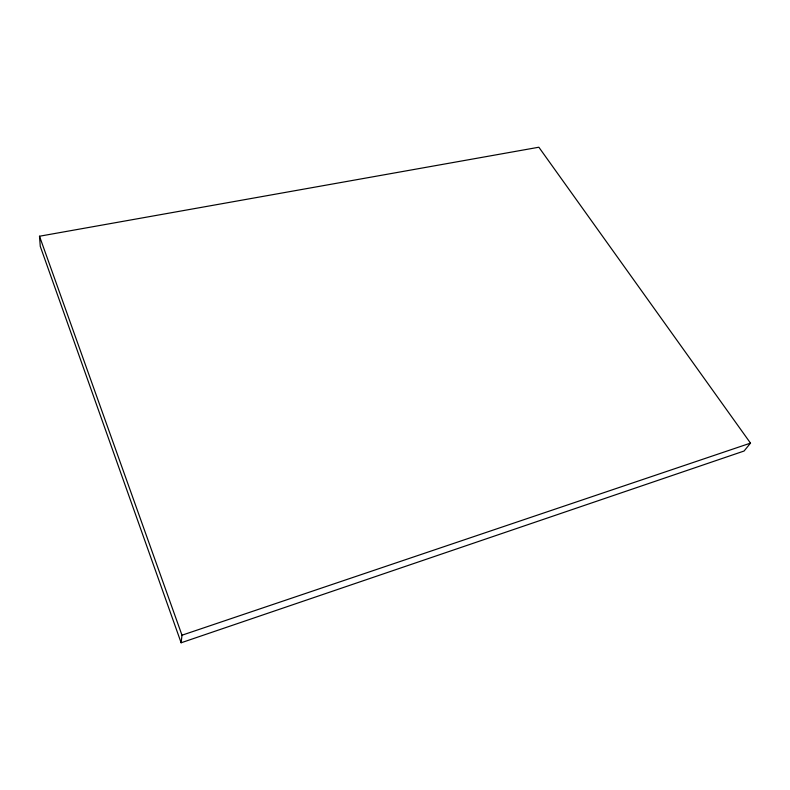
<?xml version="1.0" encoding="UTF-8"?>
<svg xmlns="http://www.w3.org/2000/svg" width="790" height="790" viewBox="0 0 790 790"><rect width="100%" height="100%" fill="white"/><g stroke="black" fill="none" stroke-linecap="round" stroke-linejoin="round"><path stroke-width="1.19" d="M181.137 642.774L181.986 635.209L39.5 236.23L538.859 147.226L750.5 443.121L744.081 451.021L181.137 642.774L40.27 246.362L39.5 236.23M181.986 635.209L750.5 443.121"/></g></svg>
